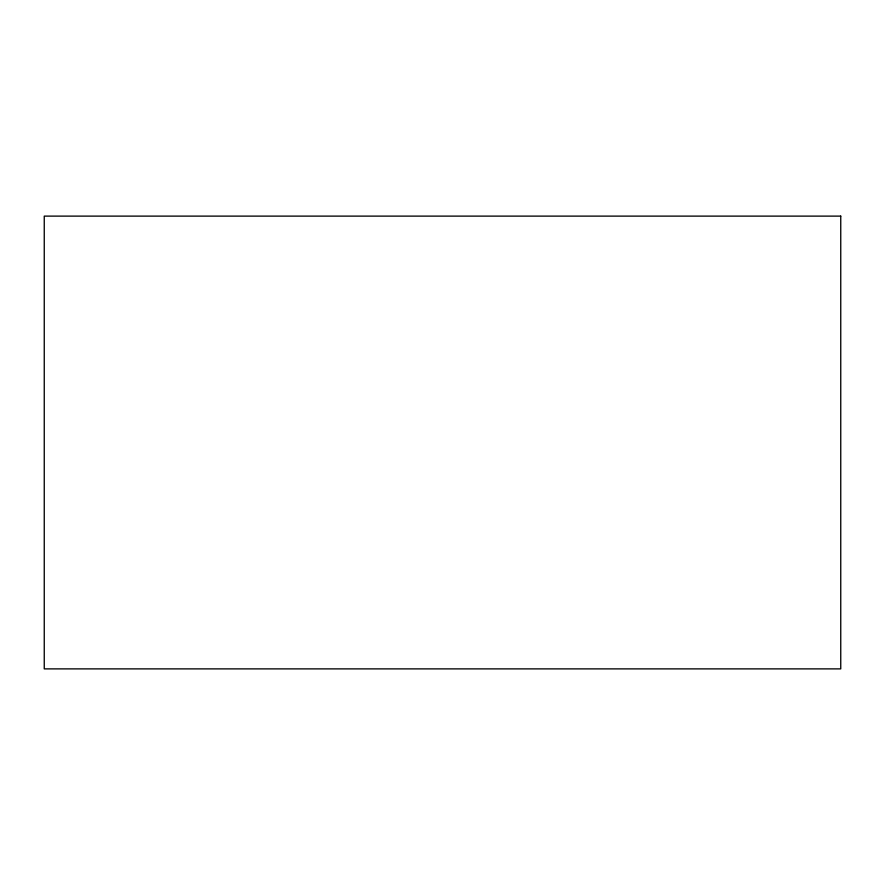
<?xml version="1.0" encoding="UTF-8"?>
<svg xmlns="http://www.w3.org/2000/svg" width="885" height="885" viewBox="0 0 885 885"><rect width="100%" height="100%" fill="white"/><g stroke="black" fill="none" stroke-linecap="round" stroke-linejoin="round"><path stroke-width="1.33" d="M840.75 216.117L44.25 216.117L44.25 668.883L840.75 668.883L840.75 216.117"/></g></svg>
